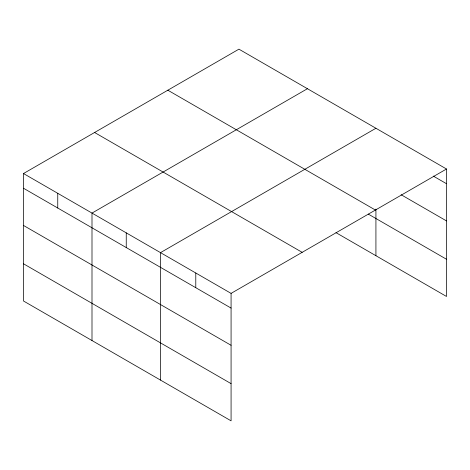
<?xml version="1.0" encoding="UTF-8"?>
<svg xmlns="http://www.w3.org/2000/svg" width="470" height="470" viewBox="0 0 470 470"><rect width="100%" height="100%" fill="white"/><g stroke="black" fill="none" stroke-linecap="round" stroke-linejoin="round"><path stroke-width="0.7" d="M23.5 173.536L231.076 293.38L231.076 420.838L23.5 300.994L23.5 173.536L238.925 49.162L446.5 169.006L446.5 296.464L335.968 232.644M307.427 88.713L91.997 213.086L91.997 340.544M375.924 128.257L160.499 252.637L160.499 380.089M231.076 293.38L446.5 169.006M433.27 176.074L446.5 183.711M401.127 194.727L446.5 220.918M167.837 90.205L375.407 210.049M368.315 214.114L446.5 259.252M94.593 132.493L302.163 252.337M23.5 188.247L231.076 308.085M23.5 225.453L231.076 345.291M23.5 263.788L231.076 383.632M375.924 209.103L375.924 255.715M195.784 273.005L195.784 287.711M126.248 232.862L126.248 247.567M57.751 193.311L57.751 208.016"/></g></svg>
